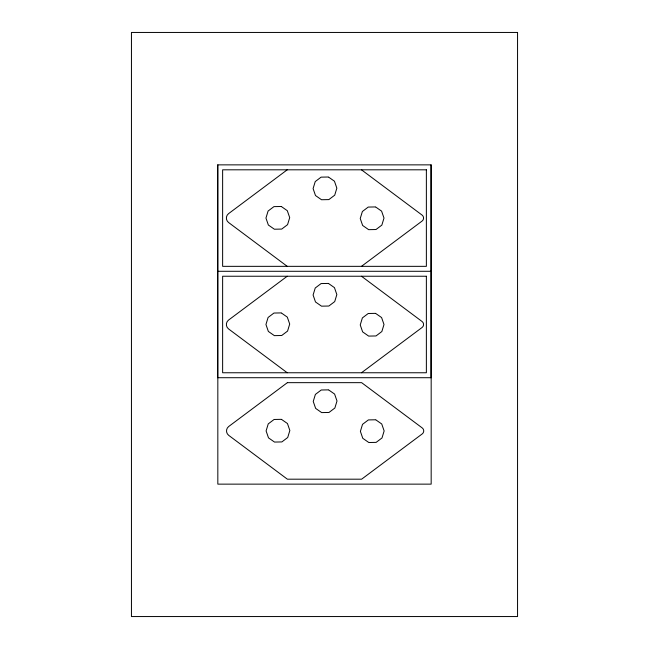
<?xml version="1.0" encoding="UTF-8"?>
<svg xmlns="http://www.w3.org/2000/svg" width="649" height="649" viewBox="0 0 649 649"><rect width="100%" height="100%" fill="white"/><g stroke="black" fill="none" stroke-linecap="round" stroke-linejoin="round"><path stroke-width="0.97" d="M287.231 169.811L228.578 213.635A5.549 5.549 0 0 0 228.578 222.518L287.231 266.341M287.231 276.239L228.578 320.054A5.549 5.549 0 0 0 228.578 328.946L287.231 372.761M361.477 266.341L422.11 221.041A3.699 3.699 0 0 0 422.11 215.111L361.477 169.811M361.477 372.761L422.11 327.461A3.699 3.699 0 0 0 422.11 321.539L361.477 276.239M328.426 177.007L321.093 177.145L315.236 181.574L313.094 188.599L315.495 195.536L321.515 199.738L328.856 199.6L334.714 195.179L336.847 188.153L334.454 181.209L328.767 177.242M281.285 206.487L273.943 206.625L268.086 211.047L265.952 218.072L268.353 225.016L274.373 229.219L281.715 229.081L287.572 224.651L289.705 217.626L287.304 210.69L281.625 206.723M375.576 206.934L368.234 207.072L362.377 211.501L360.236 218.518L362.637 225.463L368.656 229.665L375.998 229.527L381.855 225.098L383.997 218.072L381.596 211.136L375.909 207.169M328.426 283.435L321.093 283.572L315.236 288.002L313.094 295.027L315.495 301.963L321.515 306.166L328.856 306.028L334.714 301.598L336.847 294.573L334.454 287.637L328.767 283.67M281.285 312.907L273.943 313.045L268.086 317.475L265.952 324.5L268.353 331.436L274.373 335.638L281.715 335.501L287.572 331.079L289.705 324.054L287.304 317.118L281.625 313.151M375.576 313.362L368.234 313.499L362.377 317.921L360.236 324.946L362.637 331.882L368.656 336.093L375.998 335.955L381.855 331.525L383.997 324.5L381.596 317.564L375.909 313.597M328.581 389.862L321.239 390L315.382 394.422L313.24 401.447L315.641 408.391L321.661 412.594L329.002 412.456L334.86 408.026L337.001 401.001L334.6 394.065L328.913 390.098M281.431 419.335L274.097 419.473L268.232 423.902L266.098 430.928L268.499 437.864L274.519 442.066L281.861 441.928L287.718 437.499L289.852 430.482L287.458 423.537L281.771 419.57M375.722 419.781L368.381 419.919L362.523 424.349L360.39 431.374L362.783 438.31L368.802 442.513L376.144 442.375L382.001 437.953L384.143 430.928L381.742 423.984L376.063 420.017M217.683 271.29L431.171 271.29M431.171 377.71L217.683 377.71L217.683 164.862L431.171 164.862L431.171 484.138L217.829 484.138L217.829 164.862M431.025 164.862L431.025 377.71M287.377 382.659L228.724 426.482A5.549 5.549 0 0 0 228.724 435.365L287.377 479.189L361.623 479.189L422.256 433.889A3.699 3.699 0 0 0 422.256 427.959L361.623 382.659L287.377 382.659M517.553 32.45L131.447 32.45L131.447 616.55L517.553 616.55L517.553 32.45M426.369 169.811L222.631 169.811L222.631 266.341L426.369 266.341L426.369 169.811M426.369 276.239L222.631 276.239L222.631 372.761L426.369 372.761L426.369 276.239"/></g></svg>
